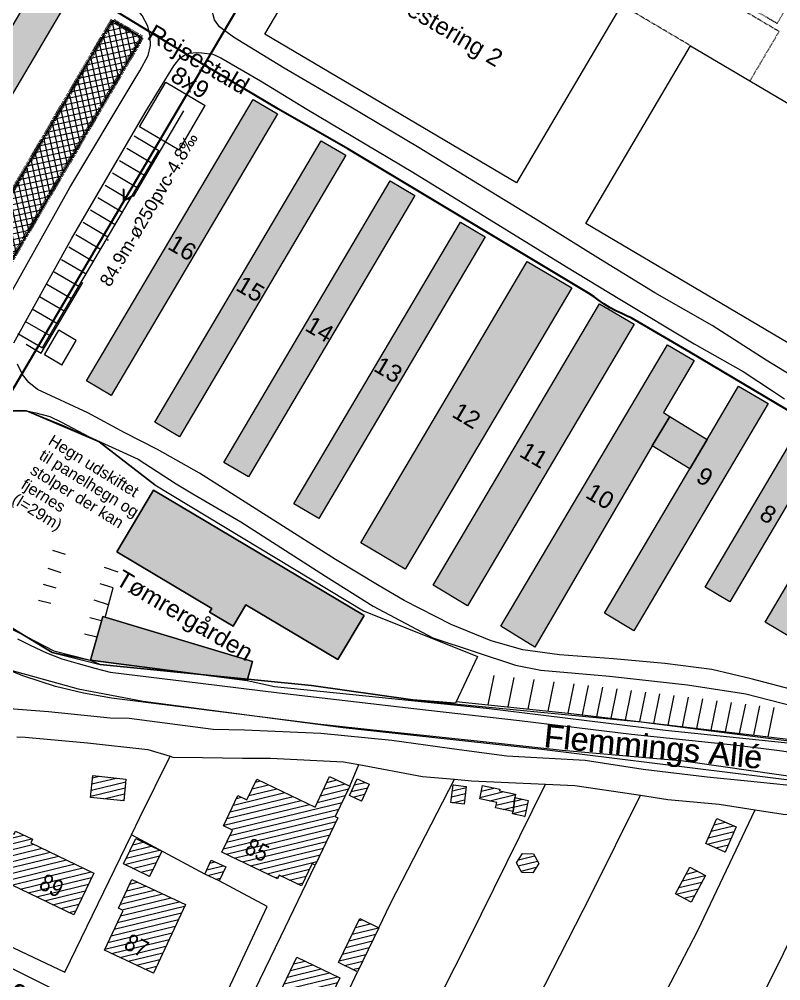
# Model space of a CAD drawing. Header units: metres. Extents: x 585637 to 586843, y 6137463 to 6138529.
# Drawn here: x 586117.3 to 586250.1, y 6137841.2 to 6138008.8 of the extents above; entities that cross this region are included whole.
import ezdxf
from ezdxf.enums import TextEntityAlignment as Align

# ---------------------------------------------------------------- set-up
doc = ezdxf.new("R2010")
doc.units = ezdxf.units.M
doc.header["$MEASUREMENT"] = 0
for name, pattern in [('DGN Style 2', [0.115207, 0.069124, -0.046083]), ('DGN Style 3', [0.16129, 0.115207, -0.046083]), ('DGN Style 4', [34.633132, 17.30575, -8.652875, 0.021632, -8.652875])]:
    doc.linetypes.add(name, pattern=pattern)
for name, color, linetype, lineweight in [('adresse', 7, 'Continuous', 13), ('Alle felter', 7, 'Continuous', 13), ('bygning', 252, 'Continuous', 0), ('bygværk', 252, 'DGN Style 4', 13), ('Grundkort', 7, 'Continuous', 13), ('hegn', 252, 'Continuous', 13), ('ledn S', 1, 'Continuous', 30), ('parkering', 252, 'Continuous', 13), ('Tekster', 7, 'Continuous', 0), ('Telt', 7, 'Continuous', 0), ('TF_T_---_LyslT', 6, 'Continuous', 30), ('Trækkervej', 7, 'Continuous', 0), ('TV_A_INF_Tekst', 7, 'Continuous', 0), ('TV_A_OPB_-----', 7, 'Continuous', 0), ('TV_A_OPB_Bygning', 30, 'DGN Style 2', 70), ('vandløbskant', 252, 'Continuous', 13), ('vejkant', 252, 'Continuous', 13), ('vejnavn', 7, 'Continuous', 13)]:
    doc.layers.add(name, color=color, linetype=linetype, lineweight=lineweight)
doc.layers.add('ledn-txt S grav Drift Hovedl', color=1, linetype='Continuous', lineweight=0, true_color=0xff0000)
doc.layers.add('tekniskareal sportsanlæg', color=7, linetype='Continuous', lineweight=13, true_color=0x848484)
doc.styles.add('Style-Arial', font='arial.ttf')
doc.styles.add('Style-Verdana', font='verdana.ttf')

msp = doc.modelspace()

# ---------------------------------------------------------------- hatches: boundary and pattern name
at = {"layer": 'bygning', "linetype": 'Continuous', "lineweight": 13, "transparency": 33554534}
for points in [[(586097.54, 6137964.45), (586092.38, 6137967.51), (586119.88, 6138013.98), (586122.46, 6138012.45), (586123.98, 6138015.03), (586126.56, 6138013.5)], [(586207.21, 6137899.37), (586201.33, 6137903.04), (586230.37, 6137952.08), (586235.02, 6137949.36), (586229.67, 6137940.28), (586230.77, 6137939.6), (586227.72, 6137934.47)], [(586224.52, 6137902.24), (586219.36, 6137905.3), (586237.3, 6137935.6), (586242.78, 6137944.88), (586247.96, 6137941.83)]]:
    msp.add_hatch(color=9, dxfattribs=at).paths.add_polyline_path(points)
at = {"layer": 'bygning', "linetype": 'Continuous', "transparency": 33554534}
msp.add_hatch(color=9, dxfattribs=at).paths.add_polyline_path([(586172.89, 6137897.23), (586156.82, 6137906.78), (586154.61, 6137903.06), (586150.52, 6137905.49), (586150.9, 6137906.13), (586134.33, 6137915.98), (586140.73, 6137926.74), (586177.45, 6137904.91)], flags=17)
at = {"layer": 'bygning', "lineweight": 0}
h = msp.add_hatch(dxfattribs=at)
h.set_pattern_fill('HATCH', color=256, scale=0.1, style=0, pattern_type=2)
h.set_pattern_definition([(13.65, (586113.1118, 6137881.7313), (-0.23599, 0.971756), [])])
h.paths.add_polyline_path([(586135.92, 6137876.4), (586135.54, 6137872.6), (586129.75, 6137873.18), (586130.14, 6137876.99)], flags=0)
h = msp.add_hatch(dxfattribs=at)
h.set_pattern_fill('HATCH', color=256, scale=0.1, style=0, pattern_type=2)
h.set_pattern_definition([(13.65, (586176.3812, 6137874.0405), (-0.23599, 0.971756), [])])
h.paths.add_polyline_path([(586154.48, 6137867.5), (586152.93, 6137868.25), (586155.45, 6137873.51), (586157, 6137872.77), (586158.73, 6137876.39), (586168.9, 6137871.52), (586171.45, 6137876.84), (586174.96, 6137875.16), (586172.42, 6137869.85), (586172.88, 6137869.63), (586168.95, 6137861.41), (586168.4, 6137861.67), (586166.53, 6137857.77), (586162.65, 6137859.63), (586162.36, 6137859.02), (586152.64, 6137863.67)], flags=0)
h = msp.add_hatch(dxfattribs=at)
h.set_pattern_fill('HATCH', color=256, scale=0.1, style=0, pattern_type=2)
h.set_pattern_definition([(13.64992, (586625.6218, 6138050.4739), (-0.2359888, 0.9717558), [])])
h.paths.add_polyline_path([(586174.9, 6137873.53), (586176.25, 6137876.45), (586178.34, 6137875.49), (586176.99, 6137872.56)], flags=0)
h = msp.add_hatch(dxfattribs=at)
h.set_pattern_fill('HATCH', color=256, scale=0.1, style=0, pattern_type=2)
h.set_pattern_definition([(13.65, (586160.5689, 6137869.5828), (-0.23599, 0.971756), [])])
h.paths.add_polyline_path([(586192.59, 6137872.31), (586192.99, 6137875.41), (586195.28, 6137875.12), (586194.89, 6137872.02)], flags=0)
h = msp.add_hatch(dxfattribs=at)
h.set_pattern_fill('HATCH', color=256, scale=0.1, style=0, pattern_type=2)
h.set_pattern_definition([(13.65, (586194.176, 6137873.3876), (-0.23599, 0.97176), [])])
h.paths.add_polyline_path([(586197.62, 6137872.98), (586198.11, 6137875.25), (586201.11, 6137874.61), (586201.06, 6137874.37), (586203.89, 6137873.76), (586203.76, 6137873.16), (586203.44, 6137870.73), (586200.4, 6137871.38), (586200.6, 6137872.34)], flags=0)
h = msp.add_hatch(dxfattribs=at)
h.set_pattern_fill('HATCH', color=256, scale=0.1, style=0, pattern_type=2)
h.set_pattern_definition([(13.65, (586202.1696, 6137872.1724), (-0.23599, 0.97176), [])])
h.paths.add_polyline_path([(586203.35, 6137870.31), (586203.44, 6137870.73), (586203.76, 6137873.16), (586206.08, 6137872.66), (586205.48, 6137869.86)], flags=0)
h = msp.add_hatch(dxfattribs=at)
h.set_pattern_fill('HATCH', color=256, scale=0.1, style=0, pattern_type=2)
h.set_pattern_definition([(13.65, (586234.4046, 6137857.162), (-0.23599, 0.971756), [])])
h.paths.add_polyline_path([(586237.05, 6137865.17), (586238.97, 6137869.54), (586242.36, 6137868.05), (586240.44, 6137863.68)], flags=0)
h = msp.add_hatch(dxfattribs=at)
h.set_pattern_fill('HATCH', color=256, scale=0.1, style=0, pattern_type=2)
h.set_pattern_definition([(13.65, (586132.604, 6137874.2944), (-0.23599, 0.971756), [])])
h.paths.add_polyline_path([(586116.1, 6137857.88), (586114.86, 6137855.31), (586107.18, 6137859), (586110.61, 6137866.15), (586114.18, 6137864.44), (586115.5, 6137867.2), (586116.41, 6137866.77), (586116.66, 6137867.31), (586119.6, 6137865.9), (586119.31, 6137865.29), (586130.3, 6137860.02), (586126.81, 6137852.74)], flags=0)
h = msp.add_hatch(dxfattribs=at)
h.set_pattern_fill('HATCH', color=256, scale=0.1, style=0, pattern_type=2)
h.set_pattern_definition([(13.65, (586151.5285, 6137860.2306), (-0.23599, 0.971756), [])])
h.paths.add_polyline_path([(586135.48, 6137861.61), (586137.63, 6137866.03), (586142.19, 6137863.82), (586140.04, 6137859.4)], flags=0)
h = msp.add_hatch(dxfattribs=at)
h.set_pattern_fill('HATCH', color=256, scale=0.1, style=0, pattern_type=2)
h.set_pattern_definition([(13.65, (586204.5148, 6137871.6186), (-0.23599, 0.971756), [])])
h.paths.add_polyline_path([(586205.09, 6137863.45), (586207.01, 6137863.38), (586207.91, 6137861.67), (586206.88, 6137860.04), (586204.96, 6137860.12), (586204.06, 6137861.82)], flags=0)
h = msp.add_hatch(dxfattribs=at)
h.set_pattern_fill('HATCH', color=256, scale=0.1, style=0, pattern_type=2)
h.set_pattern_definition([(13.65, (586114.154, 6137861.146), (-0.23599, 0.971756), [])])
h.paths.add_polyline_path([(586150.81, 6137862.26), (586153.33, 6137861.09), (586152.2, 6137858.65), (586149.68, 6137859.82)], flags=0)
h = msp.add_hatch(dxfattribs=at)
h.set_pattern_fill('HATCH', color=256, scale=0.1, style=0, pattern_type=2)
h.set_pattern_definition([(13.65, (586205.8141, 6137862.352), (-0.23599, 0.971756), [])])
h.paths.add_polyline_path([(586234.25, 6137861.04), (586236.98, 6137859.58), (586234.51, 6137854.95), (586231.78, 6137856.41)], flags=0)
h = msp.add_hatch(dxfattribs=at)
h.set_pattern_fill('HATCH', color=256, scale=0.1, style=0, pattern_type=2)
h.set_pattern_definition([(13.65, (586138.5439, 6137861.6402), (-0.23599, 0.971756), [])])
h.paths.add_polyline_path([(586136.95, 6137858.87), (586146.28, 6137854.53), (586140.73, 6137842.58), (586132.16, 6137846.57), (586135.42, 6137853.51), (586134.64, 6137853.87)], flags=0)
h = msp.add_hatch(dxfattribs=at)
h.set_pattern_fill('HATCH', color=256, scale=0.1, style=0, pattern_type=2)
h.set_pattern_definition([(13.65, (586144.0338, 6137852.0616), (-0.23599, 0.971756), [])])
h.paths.add_polyline_path([(586176.71, 6137852.07), (586180.03, 6137850.45), (586176.3, 6137842.81), (586172.98, 6137844.42)], flags=0)
h = msp.add_hatch(dxfattribs=at)
h.set_pattern_fill('HATCH', color=256, scale=0.1, style=0, pattern_type=2)
h.set_pattern_definition([(13.65, (586176.1125, 6137844.812), (-0.23599, 0.971756), [])])
h.paths.add_polyline_path([(586167.39, 6137829.59), (586159.91, 6137833.16), (586165.73, 6137845.35), (586173.21, 6137841.77)], flags=0)
at = {"layer": 'TV_A_OPB_-----'}
h = msp.add_hatch(dxfattribs=at)
h.set_pattern_fill('CROSSHATCH', color=256, scale=0.1, style=0, pattern_type=2)
h.set_pattern_definition([(12.3886, (586110.0955, 6137965.9996), (-0.214541, 0.976715), []), (282.3886, (586110.0955, 6137965.9996), (0.976715, 0.214541), [])])
h.paths.add_polyline_path([(586138.68, 6138005.65), (586110.09, 6137956.82), (586104.98, 6137959.81), (586133.57, 6138008.64)], flags=0)

# ---------------------------------------------------------------- linework, layer by layer
at = {"layer": 'Alle felter', "color": 7, "linetype": 'DGN Style 2', "lineweight": 13, "transparency": 33554534}
for q in [(586222.45, 6138024.01), (586258.12, 6138022.7)]:
    msp.add_line((586249.48, 6138008.07), q, dxfattribs=at)
at = {"layer": 'Alle felter', "transparency": 33554534}
for p, q in [((586138.29, 6137990.07), (586142.87, 6137997.82)), ((586142.87, 6137997.82), (586149.75, 6137993.76)), ((586145.18, 6137986.01), (586149.75, 6137993.76)), ((586145.18, 6137986.01), (586138.29, 6137990.07))]:
    msp.add_line(p, q, dxfattribs=at)
at = {"layer": 'Alle felter', "color": 7, "lineweight": 13, "transparency": 33554534, "flags": 128}
for points in [[(586193.38, 6137889.62), (586185.95, 6137890.18), (586168.26, 6137892.68), (586131.45, 6137896.38), (586129.7, 6137897.06), (586123.05, 6137898.48), (586113.75, 6137904.08), (586106.96, 6137910.97), (586102.85, 6137917.78), (586101.25, 6137923.18), (586103.05, 6137930.07), (586106.15, 6137935.97), (586113.55, 6137940.58), (586118.55, 6137940.58), (586131.25, 6137935.18), (586140.98, 6137927.69), (586177.38, 6137905.7), (586197.22, 6137897.78)], [(586227.72, 6137934.47), (586230.77, 6137939.6), (586237.3, 6137935.6), (586234.25, 6137930.46)]]:
    msp.add_lwpolyline(points, close=True, dxfattribs=at)
at = {"layer": 'bygning', "color": 7, "lineweight": 13, "transparency": 33554534, "flags": 128}
for points in [[(586097.54, 6137964.45), (586092.38, 6137967.51), (586119.88, 6138013.98), (586122.46, 6138012.45), (586123.98, 6138015.03), (586126.56, 6138013.5)], [(586133.36, 6137943.25), (586129.06, 6137945.8), (586158.08, 6137994.85), (586162.38, 6137992.3)], [(586145.24, 6137936.05), (586140.93, 6137938.6), (586169.97, 6137987.65), (586174.27, 6137985.1)], [(586157.3, 6137929.04), (586153, 6137931.58), (586182.03, 6137980.64), (586186.33, 6137978.08)], [(586169.54, 6137921.83), (586165.23, 6137924.38), (586194.27, 6137973.43), (586198.57, 6137970.89)], [(586184.64, 6137912.95), (586176.9, 6137917.54), (586205.92, 6137966.59), (586213.68, 6137962.01)], [(586195.52, 6137906.59), (586189.49, 6137910.16), (586218.53, 6137959.22), (586224.55, 6137955.65)], [(586201.33, 6137903.04), (586230.37, 6137952.08), (586235.02, 6137949.36), (586229.67, 6137940.28), (586230.77, 6137939.6), (586227.72, 6137934.47), (586227.72, 6137934.47), (586207.21, 6137899.37)], [(586237.3, 6137935.6), (586242.78, 6137944.88), (586247.96, 6137941.83), (586224.52, 6137902.24), (586219.36, 6137905.3), (586219.36, 6137905.3)], [(586241.26, 6137907.3), (586236.96, 6137909.85), (586253.76, 6137938.24), (586258.07, 6137935.7)], [(586251.73, 6137901.18), (586247.43, 6137903.73), (586264.23, 6137932.12), (586268.53, 6137929.58)]]:
    msp.add_lwpolyline(points, close=True, dxfattribs=at)
at = {"layer": 'bygning', "color": 9, "lineweight": 13, "transparency": 33554534, "flags": 128}
for points in [[(586133.36, 6137943.25), (586129.06, 6137945.8), (586158.08, 6137994.85), (586162.38, 6137992.3)], [(586133.36, 6137943.25), (586129.06, 6137945.8), (586158.08, 6137994.85), (586162.38, 6137992.3)], [(586145.24, 6137936.05), (586140.93, 6137938.6), (586169.97, 6137987.65), (586174.27, 6137985.1)], [(586145.24, 6137936.05), (586140.93, 6137938.6), (586169.97, 6137987.65), (586174.27, 6137985.1)], [(586157.3, 6137929.04), (586153, 6137931.58), (586182.03, 6137980.64), (586186.33, 6137978.08)], [(586157.3, 6137929.04), (586153, 6137931.58), (586182.03, 6137980.64), (586186.33, 6137978.08)], [(586169.54, 6137921.83), (586165.23, 6137924.38), (586194.27, 6137973.43), (586198.57, 6137970.89)], [(586169.54, 6137921.83), (586165.23, 6137924.38), (586194.27, 6137973.43), (586198.57, 6137970.89)], [(586184.64, 6137912.95), (586176.9, 6137917.54), (586205.92, 6137966.59), (586213.68, 6137962.01)], [(586184.64, 6137912.95), (586176.9, 6137917.54), (586205.92, 6137966.59), (586213.68, 6137962.01)], [(586195.52, 6137906.59), (586189.49, 6137910.16), (586218.53, 6137959.22), (586224.55, 6137955.65)], [(586195.52, 6137906.59), (586189.49, 6137910.16), (586218.53, 6137959.22), (586224.55, 6137955.65)], [(586227.72, 6137934.47), (586230.77, 6137939.6), (586237.3, 6137935.6), (586234.25, 6137930.46)], [(586227.72, 6137934.47), (586230.77, 6137939.6), (586237.3, 6137935.6), (586234.25, 6137930.46)], [(586241.26, 6137907.3), (586236.96, 6137909.85), (586253.76, 6137938.24), (586258.07, 6137935.7)], [(586241.26, 6137907.3), (586236.96, 6137909.85), (586253.76, 6137938.24), (586258.07, 6137935.7)], [(586251.73, 6137901.18), (586247.43, 6137903.73), (586264.23, 6137932.12), (586268.53, 6137929.58)], [(586251.73, 6137901.18), (586247.43, 6137903.73), (586264.23, 6137932.12), (586268.53, 6137929.58)]]:
    msp.add_lwpolyline(points, close=True, dxfattribs=at)
at = {"layer": 'bygning', "linetype": 'Continuous', "lineweight": 13, "transparency": 33554534, "flags": 128}
msp.add_lwpolyline([(586140.73, 6137926.74), (586134.33, 6137915.98), (586150.9, 6137906.13), (586150.52, 6137905.49), (586154.61, 6137903.06), (586156.82, 6137906.78), (586172.89, 6137897.23), (586177.45, 6137904.91), (586140.73, 6137926.74)], dxfattribs=at)
at = {"layer": 'bygning', "color": 9, "linetype": 'Continuous', "transparency": 33554534, "flags": 128}
for points in [[(586177.45, 6137904.91), (586172.89, 6137897.23), (586156.82, 6137906.78), (586154.61, 6137903.06), (586150.52, 6137905.49), (586150.9, 6137906.13), (586134.33, 6137915.98), (586140.73, 6137926.74)], [(586157.98, 6137896.86), (586157.08, 6137893.57), (586129.71, 6137897.13), (586131.88, 6137904.7)], [(586157.98, 6137896.86), (586157.08, 6137893.57), (586129.71, 6137897.13), (586131.88, 6137904.7)]]:
    msp.add_lwpolyline(points, close=True, dxfattribs=at)
at = {"layer": 'bygning', "lineweight": 13, "transparency": 33554534, "flags": 128}
msp.add_lwpolyline([(586129.71, 6137897.13), (586157.08, 6137893.57), (586157.98, 6137896.86), (586131.88, 6137904.7)], close=True, dxfattribs=at)
at = {"layer": 'bygning', "lineweight": 0, "flags": 128}
for points in [[(586135.92, 6137876.4), (586135.54, 6137872.6), (586129.75, 6137873.18), (586130.14, 6137876.99)], [(586154.48, 6137867.5), (586152.93, 6137868.25), (586155.45, 6137873.51), (586157, 6137872.77), (586158.73, 6137876.39), (586168.9, 6137871.52), (586171.45, 6137876.84), (586174.96, 6137875.16), (586172.42, 6137869.85), (586172.88, 6137869.63), (586168.95, 6137861.41), (586168.4, 6137861.67), (586166.53, 6137857.77), (586162.65, 6137859.63), (586162.36, 6137859.02), (586152.64, 6137863.67)], [(586174.9, 6137873.53), (586176.25, 6137876.45), (586178.34, 6137875.49), (586176.99, 6137872.56)], [(586192.59, 6137872.31), (586192.99, 6137875.41), (586195.28, 6137875.12), (586194.89, 6137872.02)], [(586197.62, 6137872.98), (586198.11, 6137875.25), (586201.11, 6137874.61), (586201.06, 6137874.37), (586203.89, 6137873.76), (586203.76, 6137873.16), (586203.44, 6137870.73), (586200.4, 6137871.38), (586200.6, 6137872.34)], [(586203.35, 6137870.31), (586203.44, 6137870.73), (586203.76, 6137873.16), (586206.08, 6137872.66), (586205.48, 6137869.86)], [(586237.05, 6137865.17), (586238.97, 6137869.54), (586242.36, 6137868.05), (586240.44, 6137863.68)], [(586116.1, 6137857.88), (586114.86, 6137855.31), (586107.18, 6137859), (586110.61, 6137866.15), (586114.18, 6137864.44), (586115.5, 6137867.2), (586116.41, 6137866.77), (586116.66, 6137867.31), (586119.6, 6137865.9), (586119.31, 6137865.29), (586130.3, 6137860.02), (586126.81, 6137852.74)], [(586135.48, 6137861.61), (586137.63, 6137866.03), (586142.19, 6137863.82), (586140.04, 6137859.4)], [(586205.09, 6137863.45), (586207.01, 6137863.38), (586207.91, 6137861.67), (586206.88, 6137860.04), (586204.96, 6137860.12), (586204.06, 6137861.82)], [(586150.81, 6137862.26), (586153.33, 6137861.09), (586152.2, 6137858.65), (586149.68, 6137859.82)], [(586234.25, 6137861.04), (586236.98, 6137859.58), (586234.51, 6137854.95), (586231.78, 6137856.41)], [(586136.95, 6137858.87), (586146.28, 6137854.53), (586140.73, 6137842.58), (586132.16, 6137846.57), (586135.42, 6137853.51), (586134.64, 6137853.87)], [(586176.71, 6137852.07), (586180.03, 6137850.45), (586176.3, 6137842.81), (586172.98, 6137844.42)], [(586167.39, 6137829.59), (586159.91, 6137833.16), (586165.73, 6137845.35), (586173.21, 6137841.77)]]:
    msp.add_lwpolyline(points, close=True, dxfattribs=at)
at = {"layer": 'bygning', "color": 9, "lineweight": 13, "transparency": 33554534}
for points in [[(586133.36, 6137943.25), (586129.06, 6137945.8), (586162.38, 6137992.3), (586158.08, 6137994.85)], [(586145.24, 6137936.05), (586140.93, 6137938.6), (586174.27, 6137985.1), (586169.97, 6137987.65)], [(586169.54, 6137921.83), (586165.23, 6137924.38), (586198.57, 6137970.89), (586194.27, 6137973.43)], [(586195.52, 6137906.59), (586189.49, 6137910.16), (586224.55, 6137955.65), (586218.53, 6137959.22)], [(586251.73, 6137901.18), (586247.43, 6137903.73), (586268.53, 6137929.58), (586264.23, 6137932.12)]]:
    msp.add_solid(points, dxfattribs=at)
at = {"layer": 'bygning', "color": 9, "lineweight": 13, "transparency": 33554534, "extrusion": (0, 0, -1)}
for points in [[(-586157.3, 6137929.04), (-586153, 6137931.58), (-586186.33, 6137978.08), (-586182.03, 6137980.64)], [(-586184.64, 6137912.95), (-586176.9, 6137917.54), (-586213.68, 6137962.01), (-586205.92, 6137966.59)], [(-586227.72, 6137934.47), (-586230.77, 6137939.6), (-586234.25, 6137930.46), (-586237.3, 6137935.6)], [(-586241.26, 6137907.3), (-586236.96, 6137909.85), (-586258.07, 6137935.7), (-586253.76, 6137938.24)]]:
    msp.add_solid(points, dxfattribs=at)
at = {"layer": 'bygning', "color": 9, "linetype": 'Continuous', "transparency": 33554534}
msp.add_solid([(586157.98, 6137896.86), (586157.08, 6137893.57), (586131.88, 6137904.7), (586129.71, 6137897.13)], dxfattribs=at)
at = {"layer": 'bygværk'}
for p, q in [((586125.37, 6137915.53), (586123.18, 6137916.21)), ((586122.29, 6137913.15), (586124.58, 6137912.42)), ((586134.57, 6137912.44), (586132.19, 6137913.25)), ((586123.74, 6137909.65), (586121.53, 6137910.31)), ((586122.8, 6137906.98), (586120.64, 6137907.54)), ((586132.9, 6137906.78), (586130.4, 6137907.57)), ((586131.68, 6137904), (586129.61, 6137904.49)), ((586130.86, 6137901.13), (586128.72, 6137901.67))]:
    msp.add_line(p, q, dxfattribs=at)
at = {"layer": 'bygværk', "color": 7, "lineweight": 13, "transparency": 33554534}
for p, q in [((586125.37, 6137915.53), (586123.18, 6137916.21)), ((586122.29, 6137913.15), (586124.58, 6137912.42)), ((586134.57, 6137912.44), (586132.19, 6137913.25)), ((586123.74, 6137909.65), (586121.53, 6137910.31)), ((586122.8, 6137906.98), (586120.64, 6137907.54)), ((586132.9, 6137906.78), (586130.4, 6137907.57)), ((586131.68, 6137904), (586129.61, 6137904.49)), ((586130.86, 6137901.13), (586128.72, 6137901.67))]:
    msp.add_line(p, q, dxfattribs=at)
at = {"layer": 'bygværk', "flags": 128}
for points in [[(586118.54, 6137952.16), (586121.16, 6137950.63), (586149.8, 6137999.3), (586147.35, 6138000.86)], [(586132.3, 6137904.57), (586133.68, 6137909.7), (586131.4, 6137910.41)]]:
    msp.add_lwpolyline(points, dxfattribs=at)
at = {"layer": 'bygværk', "color": 7, "lineweight": 13, "transparency": 33554534, "flags": 128}
msp.add_lwpolyline([(586132.3, 6137904.57), (586133.68, 6137909.7), (586131.4, 6137910.41)], dxfattribs=at)
at = {"layer": 'Grundkort', "color": 7, "transparency": 33554534, "flags": 128}
for points in [[(586140.98, 6137927.69), (586131.25, 6137935.18), (586125.05, 6137937.98), (586118.55, 6137940.58), (586113.55, 6137940.58)], [(586078.9, 6137878.44), (586087.93, 6137896.08), (586092.54, 6137907.21), (586094.85, 6137908.26), (586100.32, 6137905.95), (586107.67, 6137899.45), (586114.8, 6137895.66), (586127.61, 6137892.1), (586138.95, 6137889.99), (586173.81, 6137885.38), (586208.46, 6137881.6), (586254.45, 6137875.93), (586263.27, 6137874.46), (586293.55, 6137858.09)], [(586113.75, 6137904.08), (586123.05, 6137898.48), (586131.45, 6137896.38), (586168.26, 6137892.68), (586185.95, 6137890.18), (586225.76, 6137886.38), (586259.26, 6137882.09), (586261.66, 6137882.09), (586265.85, 6137879.99), (586283.06, 6137871.59), (586301.35, 6137862.29), (586316.85, 6137854.09), (586329.15, 6137847.49), (586333.36, 6137853.19), (586344.05, 6137847.39), (586388.76, 6137823.89), (586410.66, 6137812.89), (586414.26, 6137812.09), (586416.36, 6137813.79), (586418.85, 6137818.39)]]:
    msp.add_lwpolyline(points, dxfattribs=at)
at = {"layer": 'hegn'}
for p, q in [((586174.96, 6137875.16), (586176.51, 6137878.91)), ((586149.68, 6137859.82), (586136.87, 6137866.68))]:
    msp.add_line(p, q, dxfattribs=at)
at = {"layer": 'hegn', "flags": 128}
for points in [[(586103.22, 6137918.31), (586105.44, 6137914.16), (586107.3, 6137911.4), (586110.93, 6137907.08), (586115.38, 6137902.88), (586123.35, 6137898.74), (586129.71, 6137897.13)], [(586157.08, 6137893.57), (586161.85, 6137892.55), (586198.82, 6137888.74), (586230.01, 6137884.91), (586254.16, 6137882.43), (586262.72, 6137881.18), (586284.04, 6137870.04), (586308.48, 6137857.44), (586331.66, 6137845.77), (586335.54, 6137851.55), (586361.87, 6137837.73), (586393.24, 6137821.82), (586413.07, 6137811.33), (586415.74, 6137812.22), (586419.07, 6137817.53)], [(586116.89, 6137883.78), (586118.34, 6137883.72), (586129.22, 6137882.72), (586139.72, 6137881.55), (586143.63, 6137880.37)], [(586136.87, 6137866.68), (586138.34, 6137869.71), (586143.63, 6137880.37)], [(586143.63, 6137880.37), (586144.08, 6137880.24), (586149.29, 6137880.15), (586156.23, 6137880.01), (586161.15, 6137880.04), (586173.87, 6137879.4), (586176.51, 6137878.91)], [(586176.51, 6137878.91), (586187.65, 6137876.85), (586193.23, 6137876.36)], [(586180.03, 6137850.45), (586182.06, 6137854.71), (586193.23, 6137876.36)], [(586193.23, 6137876.36), (586196.21, 6137876.1), (586202.62, 6137875.81), (586209.08, 6137875.52)], [(586179.61, 6137814.9), (586188.56, 6137834.32), (586195.58, 6137848.21), (586209.08, 6137875.52)], [(586209.08, 6137875.52), (586214.24, 6137875.29), (586224.5, 6137873.75), (586225.64, 6137873.57)], [(586205.12, 6137804.2), (586193.53, 6137809.85), (586205.02, 6137832.76), (586217.01, 6137856.14), (586225.64, 6137873.57)], [(586225.64, 6137873.57), (586230.41, 6137872.82), (586239.37, 6137872.01), (586245.65, 6137871.03)], [(586221.59, 6137821.57), (586227.81, 6137834.92), (586235.67, 6137850.01), (586245.65, 6137871.03)], [(586245.65, 6137871.03), (586250.57, 6137870.26), (586256.91, 6137870.14), (586261.07, 6137867.38)], [(586109.61, 6137850.12), (586125.24, 6137842.72), (586136.87, 6137866.68)], [(586224.35, 6137794.23), (586249.34, 6137843.36), (586261.07, 6137867.38)], [(586152.96, 6137828.36), (586162.91, 6137848.97), (586168.95, 6137861.41)], [(586131.41, 6137840.01), (586149.51, 6137830.6), (586160.53, 6137854.2), (586152.2, 6137858.65)], [(586171.86, 6137833.82), (586174.51, 6137838.98), (586176.3, 6137842.81)]]:
    msp.add_lwpolyline(points, dxfattribs=at)
at = {"layer": 'ledn S', "flags": 128}
msp.add_lwpolyline([(586157.56, 6138014.51), (586114.42, 6137941.41)], dxfattribs=at)
at = {"layer": 'parkering', "color": 251, "transparency": 33554534}
for p, q in [((586137.36, 6137988.5), (586141.67, 6137985.96)), ((586121.35, 6137951.52), (586141.67, 6137985.96)), ((586136.09, 6137986.34), (586140.4, 6137983.8)), ((586134.82, 6137984.19), (586139.13, 6137981.65)), ((586133.55, 6137982.04), (586137.86, 6137979.5)), ((586132.28, 6137979.89), (586136.59, 6137977.35)), ((586131.01, 6137977.73), (586135.32, 6137975.19)), ((586129.74, 6137975.58), (586134.05, 6137973.04)), ((586128.47, 6137973.43), (586132.78, 6137970.89)), ((586127.2, 6137971.28), (586131.51, 6137968.74)), ((586125.93, 6137969.12), (586130.24, 6137966.58)), ((586124.66, 6137966.97), (586128.97, 6137964.43)), ((586123.39, 6137964.82), (586127.7, 6137962.28)), ((586122.12, 6137962.67), (586126.43, 6137960.13)), ((586120.85, 6137960.51), (586125.16, 6137957.97)), ((586119.58, 6137958.36), (586123.89, 6137955.82)), ((586118.31, 6137956.21), (586122.62, 6137953.67)), ((586117.04, 6137954.06), (586121.35, 6137951.52)), ((586121.71, 6137950.31), (586124.24, 6137954.62)), ((586127.26, 6137952.85), (586124.24, 6137954.62)), ((586124.73, 6137948.54), (586127.26, 6137952.85)), ((586124.73, 6137948.54), (586121.71, 6137950.31)), ((586199.08, 6137889.33), (586200.13, 6137894.47)), ((586202.58, 6137888.97), (586203.63, 6137894.1)), ((586206.07, 6137888.6), (586207.13, 6137893.73)), ((586209.57, 6137888.23), (586210.62, 6137893.37)), ((586213.07, 6137887.86), (586214.12, 6137893)), ((586215.56, 6137887.57), (586216.61, 6137892.71)), ((586218.05, 6137887.27), (586219.1, 6137892.41)), ((586220.54, 6137886.98), (586221.59, 6137892.12)), ((586223.03, 6137886.68), (586224.08, 6137891.82)), ((586225.52, 6137886.4), (586226.58, 6137891.54)), ((586228.01, 6137886.09), (586229.06, 6137891.23)), ((586193.52, 6137889.92), (586213.07, 6137887.86)), ((586230.5, 6137885.8), (586231.55, 6137890.94)), ((586232.99, 6137885.5), (586234.04, 6137890.64)), ((586235.48, 6137885.21), (586236.54, 6137890.35)), ((586237.97, 6137884.91), (586239.03, 6137890.05)), ((586240.47, 6137884.62), (586241.52, 6137889.76)), ((586242.96, 6137884.32), (586244.01, 6137889.46)), ((586213.07, 6137887.86), (586252.92, 6137883.15)), ((586245.45, 6137884.03), (586246.5, 6137889.17)), ((586247.94, 6137883.73), (586248.99, 6137888.87))]:
    msp.add_line(p, q, dxfattribs=at)
at = {"layer": 'tekniskareal sportsanlæg', "flags": 128}
msp.add_lwpolyline([(586115.38, 6137902.88), (586123.35, 6137898.74), (586129.71, 6137897.13), (586157.08, 6137893.57), (586161.85, 6137892.55), (586198.82, 6137888.74), (586230.01, 6137884.91), (586254.16, 6137882.43), (586262.72, 6137881.18), (586284.04, 6137870.04), (586308.48, 6137857.44), (586331.66, 6137845.77), (586335.54, 6137851.55), (586361.87, 6137837.73), (586393.24, 6137821.82), (586413.07, 6137811.33), (586413.91, 6137808.2), (586416.05, 6137807.02), (586428.67, 6137800.07), (586438.58, 6137794.62), (586449.93, 6137788.38), (586460.18, 6137783.03), (586465.69, 6137780.12)], dxfattribs=at)
at = {"layer": 'Telt', "color": 7, "lineweight": 13, "transparency": 33554534, "flags": 128}
for points in [[(586178.44, 6138037.22), (586222.35, 6138011.31), (586204.06, 6137980.32), (586160.15, 6138006.23)], [(586234.4, 6138004.2), (586363.55, 6137928), (586345.26, 6137897.01), (586216.11, 6137973.21)]]:
    msp.add_lwpolyline(points, close=True, dxfattribs=at)
at = {"layer": 'TF_T_---_LyslT', "linetype": 'Continuous', "flags": 128}
for points in [[(586162.53, 6137993.15), (586149.91, 6138000.64), (586133.3, 6138010.76), (586128.87, 6138013.5), (586128.6, 6138013.7), (586128.31, 6138013.97), (586128, 6138014.31), (586127.47, 6138015.03), (586127.07, 6138015.48), (586126.45, 6138015.91), (586125.94, 6138016.05), (586124.81, 6138015.75), (586124.56, 6138015.56), (586124.27, 6138015.24), (586124.08, 6138014.98)], [(586216.61, 6137961.1), (586174.6, 6137986.2), (586162.53, 6137993.15)], [(586276.55, 6137924.6), (586276.6, 6137924.9), (586276.56, 6137925.37), (586276.48, 6137925.68), (586276.23, 6137926.13), (586275.93, 6137926.39), (586275.46, 6137926.73), (586274.67, 6137927.12), (586273.98, 6137927.35), (586272.44, 6137928.15), (586271.57, 6137928.65), (586234.4, 6137950.71), (586224.04, 6137956.75), (586223.34, 6137957.08), (586222.39, 6137957.52), (586221.37, 6137957.99), (586220.39, 6137958.49), (586219.28, 6137959.22), (586218.31, 6137959.94), (586217.59, 6137960.43), (586216.61, 6137961.1)]]:
    msp.add_lwpolyline(points, dxfattribs=at)
at = {"layer": 'Trækkervej', "linetype": 'DGN Style 3', "transparency": 33554534}
for p, q in [((586234.4, 6138004.2), (586222.35, 6138011.31)), ((586249.84, 6138006.7), (586244.76, 6137998.09))]:
    msp.add_line(p, q, dxfattribs=at)
msp.add_lwpolyline([(586155.94, 6138081.11), (586177.98, 6138049.1), (586249.84, 6138006.7)], dxfattribs=at)
at = {"layer": 'TV_A_OPB_-----', "flags": 128}
msp.add_lwpolyline([(586138.68, 6138005.65), (586110.09, 6137956.82), (586104.98, 6137959.81), (586133.57, 6138008.64)], close=True, dxfattribs=at)
at = {"layer": 'TV_A_OPB_Bygning', "flags": 128}
msp.add_lwpolyline([(586138.68, 6138005.65), (586110.09, 6137956.82), (586104.98, 6137959.81), (586133.57, 6138008.64)], close=True, dxfattribs=at)
at = {"layer": 'vandløbskant', "flags": 128}
for points in [[(586253.4, 6137875.09), (586244.32, 6137876.01), (586237.28, 6137876.73), (586226.14, 6137878.07), (586216.02, 6137879.61), (586202.38, 6137880.39), (586194.06, 6137881.5), (586182.29, 6137883.12), (586169.92, 6137884.31), (586156.61, 6137884.89), (586151.12, 6137885.03), (586136.49, 6137886.95), (586133.17, 6137887.01), (586122.41, 6137888.1), (586113.27, 6137888.79)], [(586116.89, 6137883.78), (586118.34, 6137883.72), (586129.22, 6137882.72), (586139.72, 6137881.55), (586143.63, 6137880.37), (586144.08, 6137880.24), (586149.29, 6137880.15), (586156.23, 6137880.01), (586161.15, 6137880.04), (586173.87, 6137879.4), (586176.51, 6137878.91), (586187.65, 6137876.85), (586193.23, 6137876.36), (586196.21, 6137876.1), (586202.62, 6137875.81), (586209.08, 6137875.52), (586214.24, 6137875.29), (586224.5, 6137873.75), (586225.64, 6137873.57), (586230.41, 6137872.82), (586239.37, 6137872.01), (586245.65, 6137871.03), (586250.57, 6137870.26)]]:
    msp.add_lwpolyline(points, dxfattribs=at)
at = {"layer": 'vejkant', "flags": 128}
for points in [[(586112.47, 6137955.15), (586126.13, 6137979.51), (586137.19, 6137997.89), (586138.33, 6137999.84), (586139.77, 6138002.49), (586140.18, 6138004.26), (586140.17, 6138005.81), (586139.75, 6138007.61), (586138.74, 6138009.48), (586137.24, 6138011.3), (586129.1, 6138016), (586108.21, 6138028.2)], [(586254.9, 6137944.9), (586247.58, 6137949.4), (586238.15, 6137955.44), (586228.16, 6137961.16), (586218.71, 6137966.95), (586207.28, 6137974.04), (586196.52, 6137980.62), (586187.05, 6137986.43), (586174.88, 6137993.64), (586163.49, 6138000.28), (586157.52, 6138003.92), (586154.66, 6138005.67), (586152.22, 6138007.47), (586151.34, 6138008.69), (586150.85, 6138010.68)], [(586116.37, 6137952.44), (586126.41, 6137970.56), (586139.25, 6137992.58), (586144.25, 6138000.72), (586145.37, 6138002.06), (586146.15, 6138002.57), (586146.97, 6138002.88), (586148.28, 6138003.01), (586149.16, 6138002.98), (586151.08, 6138002.73), (586152.47, 6138002.1), (586159.38, 6137998.09), (586167.49, 6137993.12), (586185.98, 6137982.18), (586197.74, 6137974.92), (586212.74, 6137965.65), (586222.04, 6137960.02), (586235.05, 6137952.23), (586243.57, 6137947.41), (586248.7, 6137944.06), (586250.77, 6137942.68)], [(586251.85, 6137892.05), (586244.95, 6137893.88), (586238.1, 6137895.48), (586229.88, 6137896.53), (586220.97, 6137897.35), (586211.51, 6137898.06), (586205.13, 6137898.94), (586199.6, 6137900.47), (586192.67, 6137903.34), (586184.42, 6137907.54), (586180.1, 6137910.09), (586172.47, 6137914.67), (586158.64, 6137923.44), (586148.74, 6137929.69), (586141.42, 6137933.83), (586135.72, 6137936.76), (586129.3, 6137940.21), (586120.5, 6137944.27), (586119.01, 6137945.52), (586117.85, 6137946.88), (586116.98, 6137948.71)], [(586116.16, 6137940.58), (586117.49, 6137940.69), (586119.17, 6137940.46), (586120.19, 6137940.23), (586122.62, 6137939.6), (586124.69, 6137938.62), (586129.52, 6137936.05), (586138.04, 6137932.13), (586144.7, 6137927.83), (586147.57, 6137926.09), (586155.98, 6137921.21), (586170.73, 6137911.77), (586179.04, 6137906.5), (586189.44, 6137901.03), (586203.88, 6137896.22), (586208.29, 6137895.35), (586220.28, 6137894.34), (586233.87, 6137892.82), (586244.03, 6137891.25), (586252.39, 6137889.1)], [(586117.01, 6137900.84), (586119.2, 6137899.71), (586122.06, 6137898.38), (586124.74, 6137897.36), (586127.57, 6137896.53), (586130.5, 6137895.74), (586133.17, 6137895.04), (586148.92, 6137893.09), (586162.65, 6137891.4), (586186.16, 6137888.67), (586204.57, 6137886.6), (586224.09, 6137884.24), (586242.47, 6137882.33), (586249.88, 6137881.39), (586256.92, 6137880.3)], [(586333.73, 6137838.78), (586324.89, 6137842.62), (586310.73, 6137849.59), (586291.21, 6137858.96), (586280.77, 6137865.34), (586265.96, 6137872.88), (586257.89, 6137875.85), (586251.43, 6137876.89), (586233.14, 6137879.52), (586212.01, 6137881.36), (586197.7, 6137882.93), (586182.27, 6137884.57), (586169.37, 6137885.96), (586154.7, 6137887.81), (586133.4, 6137890.5), (586128.52, 6137891.37), (586123.62, 6137892.54), (586118.13, 6137894.32), (586114.13, 6137895.92)], [(586105.31, 6137848.7), (586125.17, 6137838.83)]]:
    msp.add_lwpolyline(points, dxfattribs=at)

# ---------------------------------------------------------------- texts
at = {"layer": 'adresse', "style": 'Style-Arial', "width": 0.833333}
for s, p in [('85', (586158.82, 6137864.05)), ('89', (586122.96, 6137857.85)), ('87', (586137.78, 6137847.39))]:
    msp.add_text(s, height=3, rotation=333, dxfattribs=at).set_placement(p, align=Align.MIDDLE_CENTER)
at = {"layer": 'ledn S', "style": 'Style-Arial', "width": 1.5}
msp.add_text('V', height=1.8, rotation=329.5, dxfattribs=at).set_placement((586135.99, 6137977.96), align=Align.MIDDLE_CENTER)
at = {"layer": 'ledn-txt S grav Drift Hovedl', "style": 'Style-Arial'}
msp.add_text('84.9m-ø250pvc-4.8‰', height=2.25, rotation=59.5, dxfattribs=at).set_placement((586139.87, 6137975.67), align=Align.MIDDLE_CENTER)
at = {"layer": 'Tekster', "color": 7, "linetype": 'Continuous', "transparency": 33554534, "style": 'Style-Arial', "width": 1.000002}
for s, height, p in [('16', 2.999, (586145.77, 6137969.01)), ('15', 2.999, (586157.65, 6137961.82)), ('14', 2.999, (586169.72, 6137954.8)), ('13', 2.999, (586181.7, 6137947.74)), ('12', 2.999, (586195.35, 6137939.74)), ('11', 2.999, (586207.11, 6137932.85)), ('9', 3, (586236.89, 6137929.09)), ('10', 2.999, (586218.64, 6137925.68)), ('8', 3, (586247.94, 6137922.57))]:
    msp.add_text(s, height=height, rotation=329.4588, dxfattribs=at).set_placement(p, align=Align.MIDDLE_CENTER)
at = {"layer": 'Tekster', "color": 7, "linetype": 'Continuous', "transparency": 33554534, "attachment_point": 5, "rotation": 329.4417, "style": 'Style-Arial'}
for s, insert, char_height, line_spacing_factor in [('Hestering 2', (586191.78, 6138006.72), 2.9991, 0.840005), ('Rejsestald', (586148.35, 6138001.43), 2.999, 0.840005), ('8x9', (586147.12, 6137997.78), 2.999, 0.840005), ('Tømrergården', (586145.95, 6137904.54), 2.9991, 0.720004)]:
    msp.add_mtext(s, dxfattribs=dict(at, insert=insert, char_height=char_height, line_spacing_factor=line_spacing_factor))
at = {"layer": 'TV_A_INF_Tekst', "linetype": 'Continuous', "insert": (586115.55, 6137924.12), "char_height": 1.9994, "attachment_point": 7, "rotation": 328.2116, "line_spacing_factor": 0.9, "style": 'Style-Verdana'}
msp.add_mtext('\\fArial|b0|i0|c00|p39;Hegn udskiftet\\Ptil panelhegn og\\Pstolper der kan \\Pfjernes\\P(l=29m)', dxfattribs=at)
at = {"layer": 'vejnavn', "style": 'Style-Arial'}
for s, rotation, p in [('Flemmings Allé', 354.267, (586227.86, 6137882.05)), ('Carl Baggers Allé', 334.215, (586118.95, 6137838.8))]:
    msp.add_text(s, height=4, rotation=rotation, dxfattribs=at).set_placement(p, align=Align.MIDDLE_CENTER)
at = {"layer": 'vejnavn', "style": 'Style-Arial', "width": 1.000002}
msp.add_text('Flemmings Allé', height=3.9988, rotation=354.267, dxfattribs=at).set_placement((586227.94, 6137882.05), align=Align.MIDDLE_CENTER)

doc.saveas('drawing.dxf')
